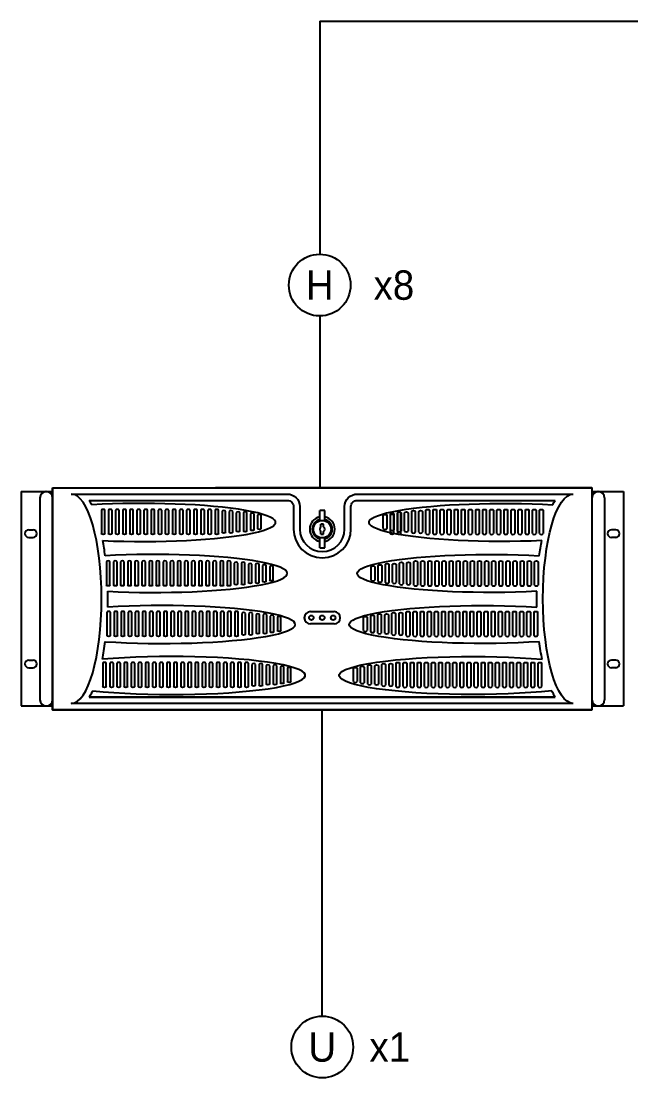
# Model space of a CAD drawing. Header units: millimetres. Extents: x 8133 to 62705, y 443 to 14530.
# Drawn here: x 52856 to 53634, y 4086 to 5435 of the extents above; entities that cross this region are included whole.
import ezdxf
from ezdxf.enums import TextEntityAlignment as Align

# ---------------------------------------------------------------- set-up
doc = ezdxf.new("R2010")
doc.units = ezdxf.units.MM
doc.header["$LTSCALE"] = 300
for name, color, linetype in [('-----20 General Symbol', 3, 'Continuous'), ('-----30 Text', 2, 'Continuous'), ('3', 3, 'Continuous'), ('6', 6, 'Continuous')]:
    doc.layers.add(name, color=color, linetype=linetype)
doc.styles.add('ELEC', font='')
doc.styles.get('ELEC').set_extended_font_data('Dotum')

# ---------------------------------------------------------------- blocks, each defined once
blk = doc.blocks.new('IP Wall')
at = {"color": 0}
for p, q in [((8658, 31664), (8658, 31493)), ((8658, 31664), (8683, 31664)), ((8683, 31667), (9113, 31667)), ((8683, 31667), (8683, 31490)), ((9113, 31667), (8813.03, 31667)), ((9113, 31667), (9113, 31490)), ((9113, 31664), (9138, 31664)), ((9138, 31664), (9138, 31493)), ((8673, 31659), (8673, 31498)), ((9123, 31659), (9123, 31498)), ((8896, 31641.76), (8896, 31648.88)), ((8900, 31641.76), (8900, 31648.88)), ((8897, 31635.75), (8897, 31637.89)), ((8899, 31635.75), (8899, 31637.89)), ((8664, 31633.5), (8667.57, 31633.5)), ((8664, 31627.5), (8667.57, 31627.5)), ((8897, 31630.14), (8897, 31632.28)), ((8899, 31630.14), (8899, 31632.28)), ((9132, 31633.5), (9128.43, 31633.5)), ((9132, 31627.5), (9128.43, 31627.5)), ((8896, 31619.15), (8896, 31626.27)), ((8900, 31619.15), (8900, 31626.27)), ((8664, 31529.5), (8667.57, 31529.5)), ((9132, 31529.5), (9128.43, 31529.5)), ((8664, 31523.5), (8667.57, 31523.5)), ((9132, 31523.5), (9128.43, 31523.5)), ((8658, 31493), (8683, 31493)), ((9113, 31493), (9138, 31493)), ((8683, 31490), (9113, 31490))]:
    blk.add_line(p, q, dxfattribs=at)
blk.add_lwpolyline([(8683, 31667), (9113, 31667), (9113, 31490), (8683, 31490)], close=True, dxfattribs=at)
for points in [[(8698, 31662), (8870.14, 31662, -0.414214), (8880.14, 31652), (8880.14, 31634.02)], [(8915.86, 31634.02), (8915.86, 31652, -0.414214), (8925.86, 31662), (9098, 31662)], [(8712.3, 31657), (8870.14, 31657, -0.414214), (8875.14, 31652), (8875.14, 31634.02)], [(8920.86, 31634.02), (8920.86, 31652, -0.414214), (8925.86, 31657), (9083.7, 31657)]]:
    blk.add_lwpolyline(points, format="xyb", dxfattribs=at)
for points in [[(8721.94, 31649.14), (8721.94, 31630.54)], [(8724.76, 31630.54), (8724.76, 31649.14)], [(8727.6, 31649.14), (8727.6, 31630.54)], [(8730.42, 31630.54), (8730.42, 31649.14)], [(8733.27, 31649.14), (8733.27, 31630.54)], [(8736.08, 31630.54), (8736.08, 31649.14)], [(8738.93, 31649.14), (8738.93, 31630.54)], [(8741.75, 31630.54), (8741.75, 31649.14)], [(8744.59, 31649.14), (8744.59, 31630.54)], [(8747.41, 31630.54), (8747.41, 31649.14)], [(8750.25, 31649.14), (8750.25, 31630.54)], [(8753.07, 31630.54), (8753.07, 31649.14)], [(8755.91, 31649.14), (8755.91, 31630.54)], [(8758.73, 31630.54), (8758.73, 31649.14)], [(8761.57, 31649.14), (8761.57, 31630.54)], [(8764.39, 31630.54), (8764.39, 31649.14)], [(8767.23, 31649.14), (8767.23, 31630.54)], [(8770.05, 31630.54), (8770.05, 31649.14)], [(8772.9, 31649.14), (8772.9, 31630.54)], [(8775.71, 31630.54), (8775.71, 31649.14)], [(8778.56, 31649.14), (8778.56, 31630.54)], [(8781.38, 31630.54), (8781.38, 31649.14)], [(8784.22, 31649.14), (8784.22, 31630.54)], [(8787.04, 31630.54), (8787.04, 31649.14)], [(8789.88, 31649.14), (8789.88, 31630.54)], [(8792.7, 31630.54), (8792.7, 31649.14)], [(8795.54, 31649.14), (8795.54, 31630.54)], [(8798.36, 31630.54), (8798.36, 31649.14)], [(8801.2, 31649.14), (8801.2, 31630.54)], [(8804.02, 31630.54), (8804.02, 31649.14)], [(8806.87, 31649.14), (8806.87, 31630.54)], [(8809.68, 31630.54), (8809.68, 31649.14)], [(8812.53, 31649.14), (8812.53, 31630.54)], [(8815.35, 31630.54), (8815.35, 31649.14)], [(8818.19, 31648.14), (8818.19, 31631.54)], [(8821.01, 31631.54), (8821.01, 31648.14)], [(8823.85, 31648.14), (8823.85, 31631.54)], [(8826.67, 31631.54), (8826.67, 31648.14)], [(8829.51, 31647.14), (8829.51, 31632.54)], [(8832.33, 31632.54), (8832.33, 31647.14)], [(8835.17, 31647.14), (8835.17, 31632.54)], [(8837.99, 31632.54), (8837.99, 31647.14)], [(8840.84, 31646.14), (8840.84, 31633.54)], [(8843.65, 31633.54), (8843.65, 31646.14)], [(8846.5, 31645.14), (8846.5, 31634.54)], [(8849.32, 31634.54), (8849.32, 31645.14)], [(8946.68, 31634.54), (8946.68, 31645.14)], [(8949.5, 31645.14), (8949.5, 31634.54)], [(8952.22, 31645.14), (8952.22, 31630.54)], [(8952.35, 31633.54), (8952.35, 31646.14)], [(8955.04, 31630.54), (8955.04, 31645.14)], [(8955.16, 31646.14), (8955.16, 31633.54)], [(8957.88, 31647.14), (8957.88, 31630.54)], [(8958.01, 31632.54), (8958.01, 31647.14)], [(8960.7, 31630.54), (8960.7, 31647.14)], [(8960.83, 31647.14), (8960.83, 31632.54)], [(8963.67, 31632.54), (8963.67, 31647.14)], [(8966.49, 31647.14), (8966.49, 31632.54)], [(8969.33, 31631.54), (8969.33, 31648.14)], [(8972.15, 31648.14), (8972.15, 31631.54)], [(8974.99, 31631.54), (8974.99, 31648.14)], [(8977.81, 31648.14), (8977.81, 31631.54)], [(8980.65, 31630.54), (8980.65, 31649.14)], [(8983.47, 31649.14), (8983.47, 31630.54)], [(8986.32, 31630.54), (8986.32, 31649.14)], [(8989.13, 31649.14), (8989.13, 31630.54)], [(8991.98, 31630.54), (8991.98, 31649.14)], [(8994.8, 31649.14), (8994.8, 31630.54)], [(8997.64, 31630.54), (8997.64, 31649.14)], [(9000.46, 31649.14), (9000.46, 31630.54)], [(9003.3, 31630.54), (9003.3, 31649.14)], [(9006.12, 31649.14), (9006.12, 31630.54)], [(9008.96, 31630.54), (9008.96, 31649.14)], [(9011.78, 31649.14), (9011.78, 31630.54)], [(9014.62, 31630.54), (9014.62, 31649.14)], [(9017.44, 31649.14), (9017.44, 31630.54)], [(9020.29, 31630.54), (9020.29, 31649.14)], [(9023.1, 31649.14), (9023.1, 31630.54)], [(9025.95, 31630.54), (9025.95, 31649.14)], [(9028.77, 31649.14), (9028.77, 31630.54)], [(9031.61, 31630.54), (9031.61, 31649.14)], [(9034.43, 31649.14), (9034.43, 31630.54)], [(9037.27, 31630.54), (9037.27, 31649.14)], [(9040.09, 31649.14), (9040.09, 31630.54)], [(9042.93, 31630.54), (9042.93, 31649.14)], [(9045.75, 31649.14), (9045.75, 31630.54)], [(9048.59, 31630.54), (9048.59, 31649.14)], [(9051.41, 31649.14), (9051.41, 31630.54)], [(9054.25, 31630.54), (9054.25, 31649.14)], [(9057.07, 31649.14), (9057.07, 31630.54)], [(9059.92, 31630.54), (9059.92, 31649.14)], [(9062.73, 31649.14), (9062.73, 31630.54)], [(9065.58, 31630.54), (9065.58, 31649.14)], [(9068.4, 31649.14), (9068.4, 31630.54)], [(9071.24, 31630.54), (9071.24, 31649.14)], [(9074.06, 31649.14), (9074.06, 31630.54)], [(8725.94, 31607.98), (8725.94, 31589.38)], [(8728.76, 31589.38), (8728.76, 31607.98)], [(8731.6, 31607.98), (8731.6, 31589.38)], [(8734.42, 31589.38), (8734.42, 31607.98)], [(8737.26, 31607.98), (8737.26, 31589.38)], [(8740.08, 31589.38), (8740.08, 31607.98)], [(8742.93, 31607.98), (8742.93, 31589.38)], [(8745.74, 31589.38), (8745.74, 31607.98)], [(8748.59, 31607.98), (8748.59, 31589.38)], [(8751.41, 31589.38), (8751.41, 31607.98)], [(8754.25, 31607.98), (8754.25, 31589.38)], [(8757.07, 31589.38), (8757.07, 31607.98)], [(8759.91, 31607.98), (8759.91, 31589.38)], [(8762.73, 31589.38), (8762.73, 31607.98)], [(8765.57, 31607.98), (8765.57, 31589.38)], [(8768.39, 31589.38), (8768.39, 31607.98)], [(8771.23, 31607.98), (8771.23, 31589.38)], [(8774.05, 31589.38), (8774.05, 31607.98)], [(8776.9, 31607.98), (8776.9, 31589.38)], [(8779.71, 31589.38), (8779.71, 31607.98)], [(8782.56, 31607.98), (8782.56, 31589.38)], [(8785.38, 31589.38), (8785.38, 31607.98)], [(8788.22, 31607.98), (8788.22, 31589.38)], [(8791.04, 31589.38), (8791.04, 31607.98)], [(8793.88, 31607.98), (8793.88, 31589.38)], [(8796.7, 31589.38), (8796.7, 31607.98)], [(8799.54, 31607.98), (8799.54, 31589.38)], [(8802.36, 31589.38), (8802.36, 31607.98)], [(8805.2, 31607.98), (8805.2, 31589.38)], [(8808.02, 31589.38), (8808.02, 31607.98)], [(8810.86, 31607.98), (8810.86, 31589.38)], [(8813.68, 31589.38), (8813.68, 31607.98)], [(8816.53, 31607.98), (8816.53, 31589.38)], [(8819.34, 31589.38), (8819.34, 31607.98)], [(8822.19, 31607.98), (8822.19, 31589.38)], [(8825.01, 31589.38), (8825.01, 31607.98)], [(8827.85, 31606.98), (8827.85, 31590.38)], [(8830.67, 31590.38), (8830.67, 31606.98)], [(8833.51, 31606.98), (8833.51, 31590.38)], [(8836.33, 31590.38), (8836.33, 31606.98)], [(8839.17, 31605.98), (8839.17, 31591.38)], [(8841.99, 31591.38), (8841.99, 31605.98)], [(8844.83, 31605.98), (8844.83, 31591.38)], [(8847.65, 31591.38), (8847.65, 31605.98)], [(8850.5, 31604.98), (8850.5, 31592.38)], [(8853.31, 31592.38), (8853.31, 31604.98)], [(8856.16, 31603.98), (8856.16, 31593.38)], [(8858.98, 31593.38), (8858.98, 31603.98)], [(8937.02, 31593.38), (8937.02, 31603.98)], [(8939.84, 31603.98), (8939.84, 31593.38)], [(8942.69, 31592.38), (8942.69, 31604.98)], [(8945.5, 31604.98), (8945.5, 31592.38)], [(8948.35, 31591.38), (8948.35, 31605.98)], [(8951.17, 31605.98), (8951.17, 31591.38)], [(8954.01, 31591.38), (8954.01, 31605.98)], [(8956.83, 31605.98), (8956.83, 31591.38)], [(8959.67, 31590.38), (8959.67, 31606.98)], [(8962.49, 31606.98), (8962.49, 31590.38)], [(8965.33, 31590.38), (8965.33, 31606.98)], [(8968.15, 31606.98), (8968.15, 31590.38)], [(8970.99, 31589.38), (8970.99, 31607.98)], [(8973.81, 31607.98), (8973.81, 31589.38)], [(8976.66, 31589.38), (8976.66, 31607.98)], [(8979.47, 31607.98), (8979.47, 31589.38)], [(8982.32, 31589.38), (8982.32, 31607.98)], [(8985.14, 31607.98), (8985.14, 31589.38)], [(8987.98, 31589.38), (8987.98, 31607.98)], [(8990.8, 31607.98), (8990.8, 31589.38)], [(8993.64, 31589.38), (8993.64, 31607.98)], [(8996.46, 31607.98), (8996.46, 31589.38)], [(8999.3, 31589.38), (8999.3, 31607.98)], [(9002.12, 31607.98), (9002.12, 31589.38)], [(9004.96, 31589.38), (9004.96, 31607.98)], [(9007.78, 31607.98), (9007.78, 31589.38)], [(9010.62, 31589.38), (9010.62, 31607.98)], [(9013.44, 31607.98), (9013.44, 31589.38)], [(9016.29, 31589.38), (9016.29, 31607.98)], [(9019.1, 31607.98), (9019.1, 31589.38)], [(9021.95, 31589.38), (9021.95, 31607.98)], [(9024.77, 31607.98), (9024.77, 31589.38)], [(9027.61, 31589.38), (9027.61, 31607.98)], [(9030.43, 31607.98), (9030.43, 31589.38)], [(9033.27, 31589.38), (9033.27, 31607.98)], [(9036.09, 31607.98), (9036.09, 31589.38)], [(9038.93, 31589.38), (9038.93, 31607.98)], [(9041.75, 31607.98), (9041.75, 31589.38)], [(9044.59, 31589.38), (9044.59, 31607.98)], [(9047.41, 31607.98), (9047.41, 31589.38)], [(9050.26, 31589.38), (9050.26, 31607.98)], [(9053.07, 31607.98), (9053.07, 31589.38)], [(9055.92, 31589.38), (9055.92, 31607.98)], [(9058.74, 31607.98), (9058.74, 31589.38)], [(9061.58, 31589.38), (9061.58, 31607.98)], [(9064.4, 31607.98), (9064.4, 31589.38)], [(9067.24, 31589.38), (9067.24, 31607.98)], [(9070.06, 31607.98), (9070.06, 31589.38)], [(8726.36, 31567.75), (8726.36, 31549.15)], [(8729.18, 31549.15), (8729.18, 31567.75)], [(8732.03, 31567.75), (8732.03, 31549.15)], [(8734.84, 31549.15), (8734.84, 31567.75)], [(8737.69, 31567.75), (8737.69, 31549.15)], [(8740.51, 31549.15), (8740.51, 31567.75)], [(8743.35, 31567.75), (8743.35, 31549.15)], [(8746.17, 31549.15), (8746.17, 31567.75)], [(8749.01, 31567.75), (8749.01, 31549.15)], [(8751.83, 31549.15), (8751.83, 31567.75)], [(8754.67, 31567.75), (8754.67, 31549.15)], [(8757.49, 31549.15), (8757.49, 31567.75)], [(8760.33, 31567.75), (8760.33, 31549.15)], [(8763.15, 31549.15), (8763.15, 31567.75)], [(8766, 31567.75), (8766, 31549.15)], [(8768.81, 31549.15), (8768.81, 31567.75)], [(8771.66, 31567.75), (8771.66, 31549.15)], [(8774.48, 31549.15), (8774.48, 31567.75)], [(8777.32, 31567.75), (8777.32, 31549.15)], [(8780.14, 31549.15), (8780.14, 31567.75)], [(8782.98, 31567.75), (8782.98, 31549.15)], [(8785.8, 31549.15), (8785.8, 31567.75)], [(8788.64, 31567.75), (8788.64, 31549.15)], [(8791.46, 31549.15), (8791.46, 31567.75)], [(8794.3, 31567.75), (8794.3, 31549.15)], [(8797.12, 31549.15), (8797.12, 31567.75)], [(8799.96, 31567.75), (8799.96, 31549.15)], [(8802.78, 31549.15), (8802.78, 31567.75)], [(8805.63, 31567.75), (8805.63, 31549.15)], [(8808.45, 31549.15), (8808.45, 31567.75)], [(8811.29, 31567.75), (8811.29, 31549.15)], [(8814.11, 31549.15), (8814.11, 31567.75)], [(8816.95, 31567.75), (8816.95, 31549.15)], [(8819.77, 31549.15), (8819.77, 31567.75)], [(8822.61, 31567.75), (8822.61, 31549.15)], [(8825.43, 31549.15), (8825.43, 31567.75)], [(8828.27, 31567.75), (8828.27, 31549.15)], [(8831.09, 31549.15), (8831.09, 31567.75)], [(8888.61, 31568.21), (8907.39, 31568.21)], [(8964.91, 31549.15), (8964.91, 31567.75)], [(8967.73, 31567.75), (8967.73, 31549.15)], [(8970.57, 31549.15), (8970.57, 31567.75)], [(8973.39, 31567.75), (8973.39, 31549.15)], [(8976.23, 31549.15), (8976.23, 31567.75)], [(8979.05, 31567.75), (8979.05, 31549.15)], [(8981.89, 31549.15), (8981.89, 31567.75)], [(8984.71, 31567.75), (8984.71, 31549.15)], [(8987.55, 31549.15), (8987.55, 31567.75)], [(8990.37, 31567.75), (8990.37, 31549.15)], [(8993.22, 31549.15), (8993.22, 31567.75)], [(8996.04, 31567.75), (8996.04, 31549.15)], [(8998.88, 31549.15), (8998.88, 31567.75)], [(9001.7, 31567.75), (9001.7, 31549.15)], [(9004.54, 31549.15), (9004.54, 31567.75)], [(9007.36, 31567.75), (9007.36, 31549.15)], [(9010.2, 31549.15), (9010.2, 31567.75)], [(9013.02, 31567.75), (9013.02, 31549.15)], [(9015.86, 31549.15), (9015.86, 31567.75)], [(9018.68, 31567.75), (9018.68, 31549.15)], [(9021.52, 31549.15), (9021.52, 31567.75)], [(9024.34, 31567.75), (9024.34, 31549.15)], [(9027.19, 31549.15), (9027.19, 31567.75)], [(9030, 31567.75), (9030, 31549.15)], [(9032.85, 31549.15), (9032.85, 31567.75)], [(9035.67, 31567.75), (9035.67, 31549.15)], [(9038.51, 31549.15), (9038.51, 31567.75)], [(9041.33, 31567.75), (9041.33, 31549.15)], [(9044.17, 31549.15), (9044.17, 31567.75)], [(9046.99, 31567.75), (9046.99, 31549.15)], [(9049.83, 31549.15), (9049.83, 31567.75)], [(9052.65, 31567.75), (9052.65, 31549.15)], [(9055.49, 31549.15), (9055.49, 31567.75)], [(9058.31, 31567.75), (9058.31, 31549.15)], [(9061.16, 31549.15), (9061.16, 31567.75)], [(9063.97, 31567.75), (9063.97, 31549.15)], [(9066.82, 31549.15), (9066.82, 31567.75)], [(9069.64, 31567.75), (9069.64, 31549.15)], [(8833.93, 31566.75), (8833.93, 31550.15)], [(8836.75, 31550.15), (8836.75, 31566.75)], [(8839.6, 31566.75), (8839.6, 31550.15)], [(8842.41, 31550.15), (8842.41, 31566.75)], [(8845.26, 31565.75), (8845.26, 31551.15)], [(8848.08, 31551.15), (8848.08, 31565.75)], [(8850.92, 31565.75), (8850.92, 31551.15)], [(8853.74, 31551.15), (8853.74, 31565.75)], [(8856.58, 31564.75), (8856.58, 31552.15)], [(8859.4, 31552.15), (8859.4, 31564.75)], [(8862.24, 31563.75), (8862.24, 31553.15)], [(8865.06, 31553.15), (8865.06, 31563.75)], [(8930.94, 31553.15), (8930.94, 31563.75)], [(8933.76, 31563.75), (8933.76, 31553.15)], [(8936.6, 31552.15), (8936.6, 31564.75)], [(8939.42, 31564.75), (8939.42, 31552.15)], [(8942.26, 31551.15), (8942.26, 31565.75)], [(8945.08, 31565.75), (8945.08, 31551.15)], [(8947.92, 31551.15), (8947.92, 31565.75)], [(8950.74, 31565.75), (8950.74, 31551.15)], [(8953.59, 31550.15), (8953.59, 31566.75)], [(8956.4, 31566.75), (8956.4, 31550.15)], [(8959.25, 31550.15), (8959.25, 31566.75)], [(8962.07, 31566.75), (8962.07, 31550.15)], [(8907.39, 31558.42), (8888.61, 31558.42)], [(8723.06, 31527.06), (8723.06, 31508.46)], [(8725.87, 31508.46), (8725.87, 31527.06)], [(8728.72, 31527.06), (8728.72, 31508.46)], [(8731.54, 31508.46), (8731.54, 31527.06)], [(8734.38, 31527.06), (8734.38, 31508.46)], [(8737.2, 31508.46), (8737.2, 31527.06)], [(8740.04, 31527.06), (8740.04, 31508.46)], [(8742.86, 31508.46), (8742.86, 31527.06)], [(8745.7, 31527.06), (8745.7, 31508.46)], [(8748.52, 31508.46), (8748.52, 31527.06)], [(8751.36, 31527.06), (8751.36, 31508.46)], [(8754.18, 31508.46), (8754.18, 31527.06)], [(8757.03, 31527.06), (8757.03, 31508.46)], [(8759.84, 31508.46), (8759.84, 31527.06)], [(8762.69, 31527.06), (8762.69, 31508.46)], [(8765.51, 31508.46), (8765.51, 31527.06)], [(8768.35, 31527.06), (8768.35, 31508.46)], [(8771.17, 31508.46), (8771.17, 31527.06)], [(8774.01, 31527.06), (8774.01, 31508.46)], [(8776.83, 31508.46), (8776.83, 31527.06)], [(8779.67, 31527.06), (8779.67, 31508.46)], [(8782.49, 31508.46), (8782.49, 31527.06)], [(8785.33, 31527.06), (8785.33, 31508.46)], [(8788.15, 31508.46), (8788.15, 31527.06)], [(8790.99, 31527.06), (8790.99, 31508.46)], [(8793.81, 31508.46), (8793.81, 31527.06)], [(8796.66, 31527.06), (8796.66, 31508.46)], [(8799.47, 31508.46), (8799.47, 31527.06)], [(8802.32, 31527.06), (8802.32, 31508.46)], [(8805.14, 31508.46), (8805.14, 31527.06)], [(8807.98, 31527.06), (8807.98, 31508.46)], [(8810.8, 31508.46), (8810.8, 31527.06)], [(8813.64, 31527.06), (8813.64, 31508.46)], [(8816.46, 31508.46), (8816.46, 31527.06)], [(8819.3, 31527.06), (8819.3, 31508.46)], [(8822.12, 31508.46), (8822.12, 31527.06)], [(8824.96, 31527.06), (8824.96, 31508.46)], [(8827.78, 31508.46), (8827.78, 31527.06)], [(8830.63, 31527.06), (8830.63, 31508.46)], [(8833.44, 31508.46), (8833.44, 31527.06)], [(8836.29, 31527.06), (8836.29, 31508.46)], [(8839.11, 31508.46), (8839.11, 31527.06)], [(8841.95, 31526.06), (8841.95, 31509.46)], [(8844.77, 31509.46), (8844.77, 31526.06)], [(8847.61, 31526.06), (8847.61, 31509.46)], [(8850.43, 31509.46), (8850.43, 31526.06)], [(8945.57, 31509.46), (8945.57, 31526.06)], [(8948.39, 31526.06), (8948.39, 31509.46)], [(8951.23, 31509.46), (8951.23, 31526.06)], [(8954.05, 31526.06), (8954.05, 31509.46)], [(8956.89, 31508.46), (8956.89, 31527.06)], [(8959.71, 31527.06), (8959.71, 31508.46)], [(8962.56, 31508.46), (8962.56, 31527.06)], [(8965.37, 31527.06), (8965.37, 31508.46)], [(8968.22, 31508.46), (8968.22, 31527.06)], [(8971.04, 31527.06), (8971.04, 31508.46)], [(8973.88, 31508.46), (8973.88, 31527.06)], [(8976.7, 31527.06), (8976.7, 31508.46)], [(8979.54, 31508.46), (8979.54, 31527.06)], [(8982.36, 31527.06), (8982.36, 31508.46)], [(8985.2, 31508.46), (8985.2, 31527.06)], [(8988.02, 31527.06), (8988.02, 31508.46)], [(8990.86, 31508.46), (8990.86, 31527.06)], [(8993.68, 31527.06), (8993.68, 31508.46)], [(8996.53, 31508.46), (8996.53, 31527.06)], [(8999.34, 31527.06), (8999.34, 31508.46)], [(9002.19, 31508.46), (9002.19, 31527.06)], [(9005.01, 31527.06), (9005.01, 31508.46)], [(9007.85, 31508.46), (9007.85, 31527.06)], [(9010.67, 31527.06), (9010.67, 31508.46)], [(9013.51, 31508.46), (9013.51, 31527.06)], [(9016.33, 31527.06), (9016.33, 31508.46)], [(9019.17, 31508.46), (9019.17, 31527.06)], [(9021.99, 31527.06), (9021.99, 31508.46)], [(9024.83, 31508.46), (9024.83, 31527.06)], [(9027.65, 31527.06), (9027.65, 31508.46)], [(9030.49, 31508.46), (9030.49, 31527.06)], [(9033.31, 31527.06), (9033.31, 31508.46)], [(9036.16, 31508.46), (9036.16, 31527.06)], [(9038.97, 31527.06), (9038.97, 31508.46)], [(9041.82, 31508.46), (9041.82, 31527.06)], [(9044.64, 31527.06), (9044.64, 31508.46)], [(9047.48, 31508.46), (9047.48, 31527.06)], [(9050.3, 31527.06), (9050.3, 31508.46)], [(9053.14, 31508.46), (9053.14, 31527.06)], [(9055.96, 31527.06), (9055.96, 31508.46)], [(9058.8, 31508.46), (9058.8, 31527.06)], [(9061.62, 31527.06), (9061.62, 31508.46)], [(9064.46, 31508.46), (9064.46, 31527.06)], [(9067.28, 31527.06), (9067.28, 31508.46)], [(9070.13, 31508.46), (9070.13, 31527.06)], [(9072.94, 31508.46), (9072.94, 31527.06)], [(8853.27, 31525.06), (8853.27, 31510.46)], [(8856.09, 31510.46), (8856.09, 31525.06)], [(8858.93, 31525.06), (8858.93, 31510.46)], [(8861.75, 31510.46), (8861.75, 31525.06)], [(8864.6, 31524.06), (8864.6, 31511.46)], [(8867.41, 31511.46), (8867.41, 31524.06)], [(8870.26, 31523.06), (8870.26, 31512.46)], [(8873.08, 31512.46), (8873.08, 31523.06)], [(8922.92, 31512.46), (8922.92, 31523.06)], [(8925.74, 31523.06), (8925.74, 31512.46)], [(8928.59, 31511.46), (8928.59, 31524.06)], [(8931.4, 31524.06), (8931.4, 31511.46)], [(8934.25, 31510.46), (8934.25, 31525.06)], [(8937.07, 31525.06), (8937.07, 31510.46)], [(8939.91, 31510.46), (8939.91, 31525.06)], [(8942.73, 31525.06), (8942.73, 31510.46)], [(9098, 31495), (8698, 31495)], [(9083.7, 31500), (8712.3, 31500)], [(8712.3, 31500), (9083.7, 31500)]]:
    blk.add_lwpolyline(points, dxfattribs=at)
for centre, radius in [((8898, 31634.02), 7), ((8889.32, 31563.37), 1.84), ((8898, 31563.37), 1.84), ((8906.69, 31563.37), 1.84)]:
    blk.add_circle(centre, radius, dxfattribs=at)
for centre, radius, start, end in [((8678, 31659), 5, 0, 180), ((9118, 31659), 5, 0, 180), ((8898, 31634.02), 10, 101.53696, 258.46304), ((8898, 31634.02), 15, 82.33774, 97.66226), ((8898, 31634.02), 10, 281.53696, 78.46304), ((8898, 31634.02), 8, 104.47751, 255.52249), ((8898, 31634.02), 2.01, 119.90614, 240.09386), ((8898, 31634.02), 4, 75.52249, 104.47751), ((8898, 31634.02), 2.01, 299.90614, 60.09386), ((8898, 31634.02), 8, 284.47751, 75.52249), ((8664, 31630.5), 3, 90, 270), ((8667.57, 31630.5), 3, 270, 90), ((8898, 31634.02), 22.86, 180, 0), ((8898, 31634.02), 17.86, 180, 0), ((8898, 31634.02), 4, 255.52249, 284.47751), ((9128.43, 31630.5), 3, 90, 270), ((9132, 31630.5), 3, 270, 90), ((8898, 31634.02), 15, 262.33774, 277.66226), ((8888.61, 31563.32), 4.89, 90, 270), ((8907.39, 31563.32), 4.89, 270, 90), ((8664, 31526.5), 3, 90, 270), ((8667.57, 31526.5), 3, 270, 90), ((9128.43, 31526.5), 3, 90, 270), ((9132, 31526.5), 3, 270, 90), ((8678, 31498), 5, 180, 0), ((9118, 31498), 5, 180, 0)]:
    blk.add_arc(centre, radius, start, end, dxfattribs=at)
for centre, major_axis, ratio, start_param, end_param in [((8698, 31578.5), (0, 83.5), 0.288182, 3.141593, 6.283185), ((8754.67, 31639.38), (106.07, 0), 0.143065, 4.410165, 8.244189), ((8723.35, 31649.14), (-1.41, 0), 0.480608, 3.141593, 6.283185), ((8729.01, 31649.14), (-1.41, 0), 0.480608, 3.141593, 6.283185), ((8734.67, 31649.14), (-1.41, 0), 0.480608, 3.141593, 6.283185), ((8740.34, 31649.14), (-1.41, 0), 0.480608, 3.141593, 6.283185), ((8746, 31649.14), (-1.41, 0), 0.480608, 3.141593, 6.283185), ((8751.66, 31649.14), (-1.41, 0), 0.480608, 3.141593, 6.283185), ((8757.32, 31649.14), (-1.41, 0), 0.480608, 3.141593, 6.283185), ((8762.98, 31649.14), (-1.41, 0), 0.480608, 3.141593, 6.283185), ((8768.64, 31649.14), (-1.41, 0), 0.480608, 3.141593, 6.283185), ((8774.31, 31649.14), (-1.41, 0), 0.480608, 3.141593, 6.283185), ((8779.97, 31649.14), (-1.41, 0), 0.480608, 3.141593, 6.283185), ((8785.63, 31649.14), (-1.41, 0), 0.480608, 3.141593, 6.283185), ((8791.29, 31649.14), (-1.41, 0), 0.480608, 3.141593, 6.283185), ((8796.95, 31649.14), (-1.41, 0), 0.480608, 3.141593, 6.283185), ((8802.61, 31649.14), (-1.41, 0), 0.480608, 3.141593, 6.283185), ((8808.28, 31649.14), (-1.41, 0), 0.480608, 3.141593, 6.283185), ((8813.94, 31649.14), (-1.41, 0), 0.480608, 3.141593, 6.283185), ((8819.6, 31648.14), (-1.41, 0), 0.480608, 3.141593, 6.283185), ((8825.26, 31648.14), (-1.41, 0), 0.480608, 3.141593, 6.283185), ((8830.92, 31647.14), (-1.41, 0), 0.480608, 3.141593, 6.283185), ((8836.58, 31647.14), (-1.41, 0), 0.480608, 3.141593, 6.283185), ((8842.24, 31646.14), (-1.41, 0), 0.480608, 3.141593, 6.283185), ((8847.91, 31645.14), (-1.41, 0), 0.480608, 3.141593, 6.283185), ((8953.63, 31645.14), (-1.41, 0), 0.480608, 3.141593, 6.283185), ((8959.29, 31647.14), (-1.41, 0), 0.480608, 3.141593, 6.283185), ((8948.09, 31634.54), (1.41, 0), 0.480608, 3.141593, 6.283185), ((8953.76, 31633.54), (1.41, 0), 0.480608, 3.141593, 6.283185), ((8959.42, 31632.54), (1.41, 0), 0.480608, 3.141593, 6.283185), ((8965.08, 31632.54), (1.41, 0), 0.480608, 3.141593, 6.283185), ((8970.74, 31631.54), (1.41, 0), 0.480608, 3.141593, 6.283185), ((8976.4, 31631.54), (1.41, 0), 0.480608, 3.141593, 6.283185), ((8982.06, 31630.54), (1.41, 0), 0.480608, 3.141593, 6.283185), ((8987.72, 31630.54), (1.41, 0), 0.480608, 3.141593, 6.283185), ((8993.39, 31630.54), (1.41, 0), 0.480608, 3.141593, 6.283185), ((8999.05, 31630.54), (1.41, 0), 0.480608, 3.141593, 6.283185), ((9004.71, 31630.54), (1.41, 0), 0.480608, 3.141593, 6.283185), ((9010.37, 31630.54), (1.41, 0), 0.480608, 3.141593, 6.283185), ((9016.03, 31630.54), (1.41, 0), 0.480608, 3.141593, 6.283185), ((9021.69, 31630.54), (1.41, 0), 0.480608, 3.141593, 6.283185), ((9027.36, 31630.54), (1.41, 0), 0.480608, 3.141593, 6.283185), ((9033.02, 31630.54), (1.41, 0), 0.480608, 3.141593, 6.283185), ((9038.68, 31630.54), (1.41, 0), 0.480608, 3.141593, 6.283185), ((9044.34, 31630.54), (1.41, 0), 0.480608, 3.141593, 6.283185), ((9050, 31630.54), (1.41, 0), 0.480608, 3.141593, 6.283185), ((9055.66, 31630.54), (1.41, 0), 0.480608, 3.141593, 6.283185), ((9061.33, 31630.54), (1.41, 0), 0.480608, 3.141593, 6.283185), ((9066.99, 31630.54), (1.41, 0), 0.480608, 3.141593, 6.283185), ((9072.65, 31630.54), (1.41, 0), 0.480608, 3.141593, 6.283185), ((8764.07, 31598.68), (106.07, 0), 0.143065, 4.355407, 8.231382), ((8727.35, 31607.98), (-1.41, 0), 0.480608, 3.141593, 6.283185), ((8733.01, 31607.98), (-1.41, 0), 0.480608, 3.141593, 6.283185), ((8738.67, 31607.98), (-1.41, 0), 0.480608, 3.141593, 6.283185), ((8744.33, 31607.98), (-1.41, 0), 0.480608, 3.141593, 6.283185), ((8750, 31607.98), (-1.41, 0), 0.480608, 3.141593, 6.283185), ((8755.66, 31607.98), (-1.41, 0), 0.480608, 3.141593, 6.283185), ((8761.32, 31607.98), (-1.41, 0), 0.480608, 3.141593, 6.283185), ((8766.98, 31607.98), (-1.41, 0), 0.480608, 3.141593, 6.283185), ((8772.64, 31607.98), (-1.41, 0), 0.480608, 3.141593, 6.283185), ((8778.3, 31607.98), (-1.41, 0), 0.480608, 3.141593, 6.283185), ((8783.97, 31607.98), (-1.41, 0), 0.480608, 3.141593, 6.283185), ((8789.63, 31607.98), (-1.41, 0), 0.480608, 3.141593, 6.283185), ((8795.29, 31607.98), (-1.41, 0), 0.480608, 3.141593, 6.283185), ((8800.95, 31607.98), (-1.41, 0), 0.480608, 3.141593, 6.283185), ((8806.61, 31607.98), (-1.41, 0), 0.480608, 3.141593, 6.283185), ((8812.27, 31607.98), (-1.41, 0), 0.480608, 3.141593, 6.283185), ((8817.94, 31607.98), (-1.41, 0), 0.480608, 3.141593, 6.283185), ((8823.6, 31607.98), (-1.41, 0), 0.480608, 3.141593, 6.283185), ((8829.26, 31606.98), (-1.41, 0), 0.480608, 3.141593, 6.283185), ((8834.92, 31606.98), (-1.41, 0), 0.480608, 3.141593, 6.283185), ((8840.58, 31605.98), (-1.41, 0), 0.480608, 3.141593, 6.283185), ((8846.24, 31605.98), (-1.41, 0), 0.480608, 3.141593, 6.283185), ((8851.91, 31604.98), (-1.41, 0), 0.480608, 3.141593, 6.283185), ((8857.57, 31603.98), (-1.41, 0), 0.480608, 3.141593, 6.283185), ((8938.43, 31593.38), (1.41, 0), 0.480608, 3.141593, 6.283185), ((8944.09, 31592.38), (1.41, 0), 0.480608, 3.141593, 6.283185), ((8949.76, 31591.38), (1.41, 0), 0.480608, 3.141593, 6.283185), ((8955.42, 31591.38), (1.41, 0), 0.480608, 3.141593, 6.283185), ((8961.08, 31590.38), (1.41, 0), 0.480608, 3.141593, 6.283185), ((8966.74, 31590.38), (1.41, 0), 0.480608, 3.141593, 6.283185), ((8972.4, 31589.38), (1.41, 0), 0.480608, 3.141593, 6.283185), ((8978.06, 31589.38), (1.41, 0), 0.480608, 3.141593, 6.283185), ((8983.73, 31589.38), (1.41, 0), 0.480608, 3.141593, 6.283185), ((8989.39, 31589.38), (1.41, 0), 0.480608, 3.141593, 6.283185), ((8995.05, 31589.38), (1.41, 0), 0.480608, 3.141593, 6.283185), ((9000.71, 31589.38), (1.41, 0), 0.480608, 3.141593, 6.283185), ((9006.37, 31589.38), (1.41, 0), 0.480608, 3.141593, 6.283185), ((9012.03, 31589.38), (1.41, 0), 0.480608, 3.141593, 6.283185), ((9017.7, 31589.38), (1.41, 0), 0.480608, 3.141593, 6.283185), ((9023.36, 31589.38), (1.41, 0), 0.480608, 3.141593, 6.283185), ((9029.02, 31589.38), (1.41, 0), 0.480608, 3.141593, 6.283185), ((9034.68, 31589.38), (1.41, 0), 0.480608, 3.141593, 6.283185), ((9040.34, 31589.38), (1.41, 0), 0.480608, 3.141593, 6.283185), ((9046, 31589.38), (1.41, 0), 0.480608, 3.141593, 6.283185), ((9051.67, 31589.38), (1.41, 0), 0.480608, 3.141593, 6.283185), ((9057.33, 31589.38), (1.41, 0), 0.480608, 3.141593, 6.283185), ((9062.99, 31589.38), (1.41, 0), 0.480608, 3.141593, 6.283185), ((9068.65, 31589.38), (1.41, 0), 0.480608, 3.141593, 6.283185), ((8770.41, 31557.99), (106.07, 0), 0.143065, 4.269843, 8.275788), ((8727.77, 31567.75), (-1.41, 0), 0.480608, 3.141593, 6.283185), ((8733.44, 31567.75), (-1.41, 0), 0.480608, 3.141593, 6.283185), ((8739.1, 31567.75), (-1.41, 0), 0.480608, 3.141593, 6.283185), ((8744.76, 31567.75), (-1.41, 0), 0.480608, 3.141593, 6.283185), ((8750.42, 31567.75), (-1.41, 0), 0.480608, 3.141593, 6.283185), ((8756.08, 31567.75), (-1.41, 0), 0.480608, 3.141593, 6.283185), ((8761.74, 31567.75), (-1.41, 0), 0.480608, 3.141593, 6.283185), ((8767.4, 31567.75), (-1.41, 0), 0.480608, 3.141593, 6.283185), ((8773.07, 31567.75), (-1.41, 0), 0.480608, 3.141593, 6.283185), ((8778.73, 31567.75), (-1.41, 0), 0.480608, 3.141593, 6.283185), ((8784.39, 31567.75), (-1.41, 0), 0.480608, 3.141593, 6.283185), ((8790.05, 31567.75), (-1.41, 0), 0.480608, 3.141593, 6.283185), ((8795.71, 31567.75), (-1.41, 0), 0.480608, 3.141593, 6.283185), ((8801.37, 31567.75), (-1.41, 0), 0.480608, 3.141593, 6.283185), ((8807.04, 31567.75), (-1.41, 0), 0.480608, 3.141593, 6.283185), ((8812.7, 31567.75), (-1.41, 0), 0.480608, 3.141593, 6.283185), ((8818.36, 31567.75), (-1.41, 0), 0.480608, 3.141593, 6.283185), ((8824.02, 31567.75), (-1.41, 0), 0.480608, 3.141593, 6.283185), ((8829.68, 31567.75), (-1.41, 0), 0.480608, 3.141593, 6.283185), ((8835.34, 31566.75), (-1.41, 0), 0.480608, 3.141593, 6.283185), ((8841.01, 31566.75), (-1.41, 0), 0.480608, 3.141593, 6.283185), ((8846.67, 31565.75), (-1.41, 0), 0.480608, 3.141593, 6.283185), ((8852.33, 31565.75), (-1.41, 0), 0.480608, 3.141593, 6.283185), ((8857.99, 31564.75), (-1.41, 0), 0.480608, 3.141593, 6.283185), ((8863.65, 31563.75), (-1.41, 0), 0.480608, 3.141593, 6.283185), ((8932.35, 31553.15), (1.41, 0), 0.480608, 3.141593, 6.283185), ((8938.01, 31552.15), (1.41, 0), 0.480608, 3.141593, 6.283185), ((8943.67, 31551.15), (1.41, 0), 0.480608, 3.141593, 6.283185), ((8949.33, 31551.15), (1.41, 0), 0.480608, 3.141593, 6.283185), ((8954.99, 31550.15), (1.41, 0), 0.480608, 3.141593, 6.283185), ((8960.66, 31550.15), (1.41, 0), 0.480608, 3.141593, 6.283185), ((8966.32, 31549.15), (1.41, 0), 0.480608, 3.141593, 6.283185), ((8971.98, 31549.15), (1.41, 0), 0.480608, 3.141593, 6.283185), ((8977.64, 31549.15), (1.41, 0), 0.480608, 3.141593, 6.283185), ((8983.3, 31549.15), (1.41, 0), 0.480608, 3.141593, 6.283185), ((8988.96, 31549.15), (1.41, 0), 0.480608, 3.141593, 6.283185), ((8994.63, 31549.15), (1.41, 0), 0.480608, 3.141593, 6.283185), ((9000.29, 31549.15), (1.41, 0), 0.480608, 3.141593, 6.283185), ((9005.95, 31549.15), (1.41, 0), 0.480608, 3.141593, 6.283185), ((9011.61, 31549.15), (1.41, 0), 0.480608, 3.141593, 6.283185), ((9017.27, 31549.15), (1.41, 0), 0.480608, 3.141593, 6.283185), ((9022.93, 31549.15), (1.41, 0), 0.480608, 3.141593, 6.283185), ((9028.6, 31549.15), (1.41, 0), 0.480608, 3.141593, 6.283185), ((9034.26, 31549.15), (1.41, 0), 0.480608, 3.141593, 6.283185), ((9039.92, 31549.15), (1.41, 0), 0.480608, 3.141593, 6.283185), ((9045.58, 31549.15), (1.41, 0), 0.480608, 3.141593, 6.283185), ((9051.24, 31549.15), (1.41, 0), 0.480608, 3.141593, 6.283185), ((9056.9, 31549.15), (1.41, 0), 0.480608, 3.141593, 6.283185), ((9062.56, 31549.15), (1.41, 0), 0.480608, 3.141593, 6.283185), ((9068.23, 31549.15), (1.41, 0), 0.480608, 3.141593, 6.283185), ((8778.43, 31517.3), (106.07, 0), 0.143065, 4.07227, 8.406813), ((8724.46, 31527.06), (-1.41, 0), 0.480608, 3.141593, 6.283185), ((8730.13, 31527.06), (-1.41, 0), 0.480608, 3.141593, 6.283185), ((8735.79, 31527.06), (-1.41, 0), 0.480608, 3.141593, 6.283185), ((8741.45, 31527.06), (-1.41, 0), 0.480608, 3.141593, 6.283185), ((8747.11, 31527.06), (-1.41, 0), 0.480608, 3.141593, 6.283185), ((8752.77, 31527.06), (-1.41, 0), 0.480608, 3.141593, 6.283185), ((8758.43, 31527.06), (-1.41, 0), 0.480608, 3.141593, 6.283185), ((8764.1, 31527.06), (-1.41, 0), 0.480608, 3.141593, 6.283185), ((8769.76, 31527.06), (-1.41, 0), 0.480608, 3.141593, 6.283185), ((8775.42, 31527.06), (-1.41, 0), 0.480608, 3.141593, 6.283185), ((8781.08, 31527.06), (-1.41, 0), 0.480608, 3.141593, 6.283185), ((8786.74, 31527.06), (-1.41, 0), 0.480608, 3.141593, 6.283185), ((8792.4, 31527.06), (-1.41, 0), 0.480608, 3.141593, 6.283185), ((8798.07, 31527.06), (-1.41, 0), 0.480608, 3.141593, 6.283185), ((8803.73, 31527.06), (-1.41, 0), 0.480608, 3.141593, 6.283185), ((8809.39, 31527.06), (-1.41, 0), 0.480608, 3.141593, 6.283185), ((8815.05, 31527.06), (-1.41, 0), 0.480608, 3.141593, 6.283185), ((8820.71, 31527.06), (-1.41, 0), 0.480608, 3.141593, 6.283185), ((8826.37, 31527.06), (-1.41, 0), 0.480608, 3.141593, 6.283185), ((8832.04, 31527.06), (-1.41, 0), 0.480608, 3.141593, 6.283185), ((8837.7, 31527.06), (-1.41, 0), 0.480608, 3.141593, 6.283185), ((8843.36, 31526.06), (-1.41, 0), 0.480608, 3.141593, 6.283185), ((8849.02, 31526.06), (-1.41, 0), 0.480608, 3.141593, 6.283185), ((8854.68, 31525.06), (-1.41, 0), 0.480608, 3.141593, 6.283185), ((8860.34, 31525.06), (-1.41, 0), 0.480608, 3.141593, 6.283185), ((8866, 31524.06), (-1.41, 0), 0.480608, 3.141593, 6.283185), ((8871.67, 31523.06), (-1.41, 0), 0.480608, 3.141593, 6.283185), ((8924.33, 31512.46), (1.41, 0), 0.480608, 3.141593, 6.283185), ((8930, 31511.46), (1.41, 0), 0.480608, 3.141593, 6.283185), ((8935.66, 31510.46), (1.41, 0), 0.480608, 3.141593, 6.283185), ((8941.32, 31510.46), (1.41, 0), 0.480608, 3.141593, 6.283185), ((8946.98, 31509.46), (1.41, 0), 0.480608, 3.141593, 6.283185), ((8952.64, 31509.46), (1.41, 0), 0.480608, 3.141593, 6.283185), ((8958.3, 31508.46), (1.41, 0), 0.480608, 3.141593, 6.283185), ((8963.96, 31508.46), (1.41, 0), 0.480608, 3.141593, 6.283185), ((8969.63, 31508.46), (1.41, 0), 0.480608, 3.141593, 6.283185), ((8975.29, 31508.46), (1.41, 0), 0.480608, 3.141593, 6.283185), ((8980.95, 31508.46), (1.41, 0), 0.480608, 3.141593, 6.283185), ((8986.61, 31508.46), (1.41, 0), 0.480608, 3.141593, 6.283185), ((8992.27, 31508.46), (1.41, 0), 0.480608, 3.141593, 6.283185), ((8997.93, 31508.46), (1.41, 0), 0.480608, 3.141593, 6.283185), ((9003.6, 31508.46), (1.41, 0), 0.480608, 3.141593, 6.283185), ((9009.26, 31508.46), (1.41, 0), 0.480608, 3.141593, 6.283185), ((9014.92, 31508.46), (1.41, 0), 0.480608, 3.141593, 6.283185), ((9020.58, 31508.46), (1.41, 0), 0.480608, 3.141593, 6.283185), ((9026.24, 31508.46), (1.41, 0), 0.480608, 3.141593, 6.283185), ((9031.9, 31508.46), (1.41, 0), 0.480608, 3.141593, 6.283185), ((9037.57, 31508.46), (1.41, 0), 0.480608, 3.141593, 6.283185), ((9043.23, 31508.46), (1.41, 0), 0.480608, 3.141593, 6.283185), ((9048.89, 31508.46), (1.41, 0), 0.480608, 3.141593, 6.283185), ((9054.55, 31508.46), (1.41, 0), 0.480608, 3.141593, 6.283185), ((9060.21, 31508.46), (1.41, 0), 0.480608, 3.141593, 6.283185), ((9065.87, 31508.46), (1.41, 0), 0.480608, 3.141593, 6.283185), ((9071.54, 31508.46), (1.41, 0), 0.480608, 3.141593, 6.283185)]:
    blk.add_ellipse(centre, major_axis=major_axis, ratio=ratio, start_param=start_param, end_param=end_param, dxfattribs=at)
at = {"color": 0, "extrusion": (0, 0, -1)}
for centre, major_axis, ratio, start_param, end_param in [((9098, 31578.5), (0, 83.5), 0.288182, 3.141593, 6.283185), ((9041.33, 31639.38), (-106.07, 0), 0.143065, 4.410165, 8.244189), ((8948.09, 31645.14), (1.41, 0), 0.480608, 3.141593, 6.283185), ((8953.76, 31646.14), (1.41, 0), 0.480608, 3.141593, 6.283185), ((8959.42, 31647.14), (1.41, 0), 0.480608, 3.141593, 6.283185), ((8965.08, 31647.14), (1.41, 0), 0.480608, 3.141593, 6.283185), ((8970.74, 31648.14), (1.41, 0), 0.480608, 3.141593, 6.283185), ((8976.4, 31648.14), (1.41, 0), 0.480608, 3.141593, 6.283185), ((8982.06, 31649.14), (1.41, 0), 0.480608, 3.141593, 6.283185), ((8987.72, 31649.14), (1.41, 0), 0.480608, 3.141593, 6.283185), ((8993.39, 31649.14), (1.41, 0), 0.480608, 3.141593, 6.283185), ((8999.05, 31649.14), (1.41, 0), 0.480608, 3.141593, 6.283185), ((9004.71, 31649.14), (1.41, 0), 0.480608, 3.141593, 6.283185), ((9010.37, 31649.14), (1.41, 0), 0.480608, 3.141593, 6.283185), ((9016.03, 31649.14), (1.41, 0), 0.480608, 3.141593, 6.283185), ((9021.69, 31649.14), (1.41, 0), 0.480608, 3.141593, 6.283185), ((9027.36, 31649.14), (1.41, 0), 0.480608, 3.141593, 6.283185), ((9033.02, 31649.14), (1.41, 0), 0.480608, 3.141593, 6.283185), ((9038.68, 31649.14), (1.41, 0), 0.480608, 3.141593, 6.283185), ((9044.34, 31649.14), (1.41, 0), 0.480608, 3.141593, 6.283185), ((9050, 31649.14), (1.41, 0), 0.480608, 3.141593, 6.283185), ((9055.66, 31649.14), (1.41, 0), 0.480608, 3.141593, 6.283185), ((9061.33, 31649.14), (1.41, 0), 0.480608, 3.141593, 6.283185), ((9066.99, 31649.14), (1.41, 0), 0.480608, 3.141593, 6.283185), ((9072.65, 31649.14), (1.41, 0), 0.480608, 3.141593, 6.283185), ((8723.35, 31630.54), (-1.41, 0), 0.480608, 3.141593, 6.283185), ((8729.01, 31630.54), (-1.41, 0), 0.480608, 3.141593, 6.283185), ((8734.67, 31630.54), (-1.41, 0), 0.480608, 3.141593, 6.283185), ((8740.34, 31630.54), (-1.41, 0), 0.480608, 3.141593, 6.283185), ((8746, 31630.54), (-1.41, 0), 0.480608, 3.141593, 6.283185), ((8751.66, 31630.54), (-1.41, 0), 0.480608, 3.141593, 6.283185), ((8757.32, 31630.54), (-1.41, 0), 0.480608, 3.141593, 6.283185), ((8762.98, 31630.54), (-1.41, 0), 0.480608, 3.141593, 6.283185), ((8768.64, 31630.54), (-1.41, 0), 0.480608, 3.141593, 6.283185), ((8774.31, 31630.54), (-1.41, 0), 0.480608, 3.141593, 6.283185), ((8779.97, 31630.54), (-1.41, 0), 0.480608, 3.141593, 6.283185), ((8785.63, 31630.54), (-1.41, 0), 0.480608, 3.141593, 6.283185), ((8791.29, 31630.54), (-1.41, 0), 0.480608, 3.141593, 6.283185), ((8796.95, 31630.54), (-1.41, 0), 0.480608, 3.141593, 6.283185), ((8802.61, 31630.54), (-1.41, 0), 0.480608, 3.141593, 6.283185), ((8808.28, 31630.54), (-1.41, 0), 0.480608, 3.141593, 6.283185), ((8813.94, 31630.54), (-1.41, 0), 0.480608, 3.141593, 6.283185), ((8819.6, 31631.54), (-1.41, 0), 0.480608, 3.141593, 6.283185), ((8825.26, 31631.54), (-1.41, 0), 0.480608, 3.141593, 6.283185), ((8830.92, 31632.54), (-1.41, 0), 0.480608, 3.141593, 6.283185), ((8836.58, 31632.54), (-1.41, 0), 0.480608, 3.141593, 6.283185), ((8842.24, 31633.54), (-1.41, 0), 0.480608, 3.141593, 6.283185), ((8847.91, 31634.54), (-1.41, 0), 0.480608, 3.141593, 6.283185), ((8953.63, 31630.54), (-1.41, 0), 0.480608, 3.141593, 6.283185), ((8959.29, 31630.54), (-1.41, 0), 0.480608, 3.141593, 6.283185), ((9031.93, 31598.68), (-106.07, 0), 0.143065, 4.355407, 8.231382), ((8938.43, 31603.98), (1.41, 0), 0.480608, 3.141593, 6.283185), ((8944.09, 31604.98), (1.41, 0), 0.480608, 3.141593, 6.283185), ((8949.76, 31605.98), (1.41, 0), 0.480608, 3.141593, 6.283185), ((8955.42, 31605.98), (1.41, 0), 0.480608, 3.141593, 6.283185), ((8961.08, 31606.98), (1.41, 0), 0.480608, 3.141593, 6.283185), ((8966.74, 31606.98), (1.41, 0), 0.480608, 3.141593, 6.283185), ((8972.4, 31607.98), (1.41, 0), 0.480608, 3.141593, 6.283185), ((8978.06, 31607.98), (1.41, 0), 0.480608, 3.141593, 6.283185), ((8983.73, 31607.98), (1.41, 0), 0.480608, 3.141593, 6.283185), ((8989.39, 31607.98), (1.41, 0), 0.480608, 3.141593, 6.283185), ((8995.05, 31607.98), (1.41, 0), 0.480608, 3.141593, 6.283185), ((9000.71, 31607.98), (1.41, 0), 0.480608, 3.141593, 6.283185), ((9006.37, 31607.98), (1.41, 0), 0.480608, 3.141593, 6.283185), ((9012.03, 31607.98), (1.41, 0), 0.480608, 3.141593, 6.283185), ((9017.7, 31607.98), (1.41, 0), 0.480608, 3.141593, 6.283185), ((9023.36, 31607.98), (1.41, 0), 0.480608, 3.141593, 6.283185), ((9029.02, 31607.98), (1.41, 0), 0.480608, 3.141593, 6.283185), ((9034.68, 31607.98), (1.41, 0), 0.480608, 3.141593, 6.283185), ((9040.34, 31607.98), (1.41, 0), 0.480608, 3.141593, 6.283185), ((9046, 31607.98), (1.41, 0), 0.480608, 3.141593, 6.283185), ((9051.67, 31607.98), (1.41, 0), 0.480608, 3.141593, 6.283185), ((9057.33, 31607.98), (1.41, 0), 0.480608, 3.141593, 6.283185), ((9062.99, 31607.98), (1.41, 0), 0.480608, 3.141593, 6.283185), ((9068.65, 31607.98), (1.41, 0), 0.480608, 3.141593, 6.283185), ((8857.57, 31593.38), (-1.41, 0), 0.480608, 3.141593, 6.283185), ((8727.35, 31589.38), (-1.41, 0), 0.480608, 3.141593, 6.283185), ((8733.01, 31589.38), (-1.41, 0), 0.480608, 3.141593, 6.283185), ((8738.67, 31589.38), (-1.41, 0), 0.480608, 3.141593, 6.283185), ((8744.33, 31589.38), (-1.41, 0), 0.480608, 3.141593, 6.283185), ((8750, 31589.38), (-1.41, 0), 0.480608, 3.141593, 6.283185), ((8755.66, 31589.38), (-1.41, 0), 0.480608, 3.141593, 6.283185), ((8761.32, 31589.38), (-1.41, 0), 0.480608, 3.141593, 6.283185), ((8766.98, 31589.38), (-1.41, 0), 0.480608, 3.141593, 6.283185), ((8772.64, 31589.38), (-1.41, 0), 0.480608, 3.141593, 6.283185), ((8778.3, 31589.38), (-1.41, 0), 0.480608, 3.141593, 6.283185), ((8783.97, 31589.38), (-1.41, 0), 0.480608, 3.141593, 6.283185), ((8789.63, 31589.38), (-1.41, 0), 0.480608, 3.141593, 6.283185), ((8795.29, 31589.38), (-1.41, 0), 0.480608, 3.141593, 6.283185), ((8800.95, 31589.38), (-1.41, 0), 0.480608, 3.141593, 6.283185), ((8806.61, 31589.38), (-1.41, 0), 0.480608, 3.141593, 6.283185), ((8812.27, 31589.38), (-1.41, 0), 0.480608, 3.141593, 6.283185), ((8817.94, 31589.38), (-1.41, 0), 0.480608, 3.141593, 6.283185), ((8823.6, 31589.38), (-1.41, 0), 0.480608, 3.141593, 6.283185), ((8829.26, 31590.38), (-1.41, 0), 0.480608, 3.141593, 6.283185), ((8834.92, 31590.38), (-1.41, 0), 0.480608, 3.141593, 6.283185), ((8840.58, 31591.38), (-1.41, 0), 0.480608, 3.141593, 6.283185), ((8846.24, 31591.38), (-1.41, 0), 0.480608, 3.141593, 6.283185), ((8851.91, 31592.38), (-1.41, 0), 0.480608, 3.141593, 6.283185), ((9025.59, 31557.99), (-106.07, 0), 0.143065, 4.269843, 8.275788), ((8966.32, 31567.75), (1.41, 0), 0.480608, 3.141593, 6.283185), ((8971.98, 31567.75), (1.41, 0), 0.480608, 3.141593, 6.283185), ((8977.64, 31567.75), (1.41, 0), 0.480608, 3.141593, 6.283185), ((8983.3, 31567.75), (1.41, 0), 0.480608, 3.141593, 6.283185), ((8988.96, 31567.75), (1.41, 0), 0.480608, 3.141593, 6.283185), ((8994.63, 31567.75), (1.41, 0), 0.480608, 3.141593, 6.283185), ((9000.29, 31567.75), (1.41, 0), 0.480608, 3.141593, 6.283185), ((9005.95, 31567.75), (1.41, 0), 0.480608, 3.141593, 6.283185), ((9011.61, 31567.75), (1.41, 0), 0.480608, 3.141593, 6.283185), ((9017.27, 31567.75), (1.41, 0), 0.480608, 3.141593, 6.283185), ((9022.93, 31567.75), (1.41, 0), 0.480608, 3.141593, 6.283185), ((9028.6, 31567.75), (1.41, 0), 0.480608, 3.141593, 6.283185), ((9034.26, 31567.75), (1.41, 0), 0.480608, 3.141593, 6.283185), ((9039.92, 31567.75), (1.41, 0), 0.480608, 3.141593, 6.283185), ((9045.58, 31567.75), (1.41, 0), 0.480608, 3.141593, 6.283185), ((9051.24, 31567.75), (1.41, 0), 0.480608, 3.141593, 6.283185), ((9056.9, 31567.75), (1.41, 0), 0.480608, 3.141593, 6.283185), ((9062.56, 31567.75), (1.41, 0), 0.480608, 3.141593, 6.283185), ((9068.23, 31567.75), (1.41, 0), 0.480608, 3.141593, 6.283185), ((8932.35, 31563.75), (1.41, 0), 0.480608, 3.141593, 6.283185), ((8938.01, 31564.75), (1.41, 0), 0.480608, 3.141593, 6.283185), ((8943.67, 31565.75), (1.41, 0), 0.480608, 3.141593, 6.283185), ((8949.33, 31565.75), (1.41, 0), 0.480608, 3.141593, 6.283185), ((8954.99, 31566.75), (1.41, 0), 0.480608, 3.141593, 6.283185), ((8960.66, 31566.75), (1.41, 0), 0.480608, 3.141593, 6.283185), ((8846.67, 31551.15), (-1.41, 0), 0.480608, 3.141593, 6.283185), ((8852.33, 31551.15), (-1.41, 0), 0.480608, 3.141593, 6.283185), ((8857.99, 31552.15), (-1.41, 0), 0.480608, 3.141593, 6.283185), ((8863.65, 31553.15), (-1.41, 0), 0.480608, 3.141593, 6.283185), ((8727.77, 31549.15), (-1.41, 0), 0.480608, 3.141593, 6.283185), ((8733.44, 31549.15), (-1.41, 0), 0.480608, 3.141593, 6.283185), ((8739.1, 31549.15), (-1.41, 0), 0.480608, 3.141593, 6.283185), ((8744.76, 31549.15), (-1.41, 0), 0.480608, 3.141593, 6.283185), ((8750.42, 31549.15), (-1.41, 0), 0.480608, 3.141593, 6.283185), ((8756.08, 31549.15), (-1.41, 0), 0.480608, 3.141593, 6.283185), ((8761.74, 31549.15), (-1.41, 0), 0.480608, 3.141593, 6.283185), ((8767.4, 31549.15), (-1.41, 0), 0.480608, 3.141593, 6.283185), ((8773.07, 31549.15), (-1.41, 0), 0.480608, 3.141593, 6.283185), ((8778.73, 31549.15), (-1.41, 0), 0.480608, 3.141593, 6.283185), ((8784.39, 31549.15), (-1.41, 0), 0.480608, 3.141593, 6.283185), ((8790.05, 31549.15), (-1.41, 0), 0.480608, 3.141593, 6.283185), ((8795.71, 31549.15), (-1.41, 0), 0.480608, 3.141593, 6.283185), ((8801.37, 31549.15), (-1.41, 0), 0.480608, 3.141593, 6.283185), ((8807.04, 31549.15), (-1.41, 0), 0.480608, 3.141593, 6.283185), ((8812.7, 31549.15), (-1.41, 0), 0.480608, 3.141593, 6.283185), ((8818.36, 31549.15), (-1.41, 0), 0.480608, 3.141593, 6.283185), ((8824.02, 31549.15), (-1.41, 0), 0.480608, 3.141593, 6.283185), ((8829.68, 31549.15), (-1.41, 0), 0.480608, 3.141593, 6.283185), ((8835.34, 31550.15), (-1.41, 0), 0.480608, 3.141593, 6.283185), ((8841.01, 31550.15), (-1.41, 0), 0.480608, 3.141593, 6.283185), ((9017.57, 31517.3), (-106.07, 0), 0.143065, 4.07227, 8.406813), ((8935.66, 31525.06), (1.41, 0), 0.480608, 3.141593, 6.283185), ((8941.32, 31525.06), (1.41, 0), 0.480608, 3.141593, 6.283185), ((8946.98, 31526.06), (1.41, 0), 0.480608, 3.141593, 6.283185), ((8952.64, 31526.06), (1.41, 0), 0.480608, 3.141593, 6.283185), ((8958.3, 31527.06), (1.41, 0), 0.480608, 3.141593, 6.283185), ((8963.96, 31527.06), (1.41, 0), 0.480608, 3.141593, 6.283185), ((8969.63, 31527.06), (1.41, 0), 0.480608, 3.141593, 6.283185), ((8975.29, 31527.06), (1.41, 0), 0.480608, 3.141593, 6.283185), ((8980.95, 31527.06), (1.41, 0), 0.480608, 3.141593, 6.283185), ((8986.61, 31527.06), (1.41, 0), 0.480608, 3.141593, 6.283185), ((8992.27, 31527.06), (1.41, 0), 0.480608, 3.141593, 6.283185), ((8997.93, 31527.06), (1.41, 0), 0.480608, 3.141593, 6.283185), ((9003.6, 31527.06), (1.41, 0), 0.480608, 3.141593, 6.283185), ((9009.26, 31527.06), (1.41, 0), 0.480608, 3.141593, 6.283185), ((9014.92, 31527.06), (1.41, 0), 0.480608, 3.141593, 6.283185), ((9020.58, 31527.06), (1.41, 0), 0.480608, 3.141593, 6.283185), ((9026.24, 31527.06), (1.41, 0), 0.480608, 3.141593, 6.283185), ((9031.9, 31527.06), (1.41, 0), 0.480608, 3.141593, 6.283185), ((9037.57, 31527.06), (1.41, 0), 0.480608, 3.141593, 6.283185), ((9043.23, 31527.06), (1.41, 0), 0.480608, 3.141593, 6.283185), ((9048.89, 31527.06), (1.41, 0), 0.480608, 3.141593, 6.283185), ((9054.55, 31527.06), (1.41, 0), 0.480608, 3.141593, 6.283185), ((9060.21, 31527.06), (1.41, 0), 0.480608, 3.141593, 6.283185), ((9065.87, 31527.06), (1.41, 0), 0.480608, 3.141593, 6.283185), ((9071.54, 31527.06), (1.41, 0), 0.480608, 3.141593, 6.283185), ((8924.33, 31523.06), (1.41, 0), 0.480608, 3.141593, 6.283185), ((8930, 31524.06), (1.41, 0), 0.480608, 3.141593, 6.283185), ((8724.46, 31508.46), (-1.41, 0), 0.480608, 3.141593, 6.283185), ((8730.13, 31508.46), (-1.41, 0), 0.480608, 3.141593, 6.283185), ((8735.79, 31508.46), (-1.41, 0), 0.480608, 3.141593, 6.283185), ((8741.45, 31508.46), (-1.41, 0), 0.480608, 3.141593, 6.283185), ((8747.11, 31508.46), (-1.41, 0), 0.480608, 3.141593, 6.283185), ((8752.77, 31508.46), (-1.41, 0), 0.480608, 3.141593, 6.283185), ((8758.43, 31508.46), (-1.41, 0), 0.480608, 3.141593, 6.283185), ((8764.1, 31508.46), (-1.41, 0), 0.480608, 3.141593, 6.283185), ((8769.76, 31508.46), (-1.41, 0), 0.480608, 3.141593, 6.283185), ((8775.42, 31508.46), (-1.41, 0), 0.480608, 3.141593, 6.283185), ((8781.08, 31508.46), (-1.41, 0), 0.480608, 3.141593, 6.283185), ((8786.74, 31508.46), (-1.41, 0), 0.480608, 3.141593, 6.283185), ((8792.4, 31508.46), (-1.41, 0), 0.480608, 3.141593, 6.283185), ((8798.07, 31508.46), (-1.41, 0), 0.480608, 3.141593, 6.283185), ((8803.73, 31508.46), (-1.41, 0), 0.480608, 3.141593, 6.283185), ((8809.39, 31508.46), (-1.41, 0), 0.480608, 3.141593, 6.283185), ((8815.05, 31508.46), (-1.41, 0), 0.480608, 3.141593, 6.283185), ((8820.71, 31508.46), (-1.41, 0), 0.480608, 3.141593, 6.283185), ((8826.37, 31508.46), (-1.41, 0), 0.480608, 3.141593, 6.283185), ((8832.04, 31508.46), (-1.41, 0), 0.480608, 3.141593, 6.283185), ((8837.7, 31508.46), (-1.41, 0), 0.480608, 3.141593, 6.283185), ((8843.36, 31509.46), (-1.41, 0), 0.480608, 3.141593, 6.283185), ((8849.02, 31509.46), (-1.41, 0), 0.480608, 3.141593, 6.283185), ((8854.68, 31510.46), (-1.41, 0), 0.480608, 3.141593, 6.283185), ((8860.34, 31510.46), (-1.41, 0), 0.480608, 3.141593, 6.283185), ((8866, 31511.46), (-1.41, 0), 0.480608, 3.141593, 6.283185), ((8871.67, 31512.46), (-1.41, 0), 0.480608, 3.141593, 6.283185)]:
    blk.add_ellipse(centre, major_axis=major_axis, ratio=ratio, start_param=start_param, end_param=end_param, dxfattribs=at)
at = {"color": 0}
for points in [[(8714.32, 31653.41), (8713.67, 31654.68), (8713, 31655.88), (8712.3, 31657)], [(9081.68, 31653.41), (9082.33, 31654.68), (9083, 31655.88), (9083.7, 31657)], [(8724.98, 31612.79), (8724.45, 31616.98), (8723.82, 31621.03), (8723.1, 31624.89)], [(9071.02, 31612.79), (9071.55, 31616.98), (9072.18, 31621.03), (9072.9, 31624.89)], [(9071.02, 31612.79), (9071.55, 31616.98), (9072.18, 31621.03), (9072.9, 31624.89)], [(8726.99, 31571.83), (8727.08, 31576.04), (8727.09, 31580.26), (8727, 31584.47)], [(9069.01, 31571.83), (9068.92, 31576.04), (9068.91, 31580.26), (9069, 31584.47)], [(9069.01, 31571.83), (9068.92, 31576.04), (9068.91, 31580.26), (9069, 31584.47)], [(8722.73, 31530.21), (8723.61, 31534.66), (8724.37, 31539.37), (8724.99, 31544.28)], [(9073.27, 31530.21), (9072.39, 31534.66), (9071.63, 31539.37), (9071.01, 31544.28)], [(9073.27, 31530.21), (9072.39, 31534.66), (9071.63, 31539.37), (9071.01, 31544.28)]]:
    blk.add_open_spline(points, degree=3, dxfattribs=at)
for points in [[(8712.3, 31500), (8712.66, 31500.57), (8713.01, 31501.16), (8713.95, 31502.83), (8714.52, 31503.95), (8715.07, 31505.13)], [(9083.7, 31500), (9083.34, 31500.57), (9082.99, 31501.16), (9082.05, 31502.83), (9081.48, 31503.95), (9080.93, 31505.13)], [(9083.7, 31500), (9083.34, 31500.57), (9082.99, 31501.16), (9082.05, 31502.83), (9081.48, 31503.95), (9080.93, 31505.13)]]:
    blk.add_open_spline(points, degree=3, knots=[3.5730735, 3.5730735, 3.5730735, 3.5730735, 3.6159263, 3.6159263, 3.6902964, 3.6902964, 3.6902964, 3.6902964], dxfattribs=at)

msp = doc.modelspace()

# ---------------------------------------------------------------- linework, layer by layer
at = {"layer": '3', "ltscale": 0.5}
msp.add_line((53240.017, 4164.918), (53240.017, 4555.941), dxfattribs=at)
msp.add_circle((53240.017, 4125.536), 39.382, dxfattribs=at)
at = {"layer": '6', "linetype": 'ByBlock'}
msp.add_line((53236.818, 5434.606), (53236.818, 5137.153), dxfattribs=at)
at = {"layer": '6', "ltscale": 0.5}
msp.add_line((53236.818, 5058.389), (53236.818, 4839.094), dxfattribs=at)
at = {"layer": '6', "linetype": 'ByBlock'}
msp.add_lwpolyline([(53236.818, 5434.606), (55658.397, 5434.606)], dxfattribs=at)
at = {"layer": '6', "ltscale": 0.5}
msp.add_circle((53236.818, 5097.771), 39.382, dxfattribs=at)

# ---------------------------------------------------------------- block references
at = {"layer": '-----20 General Symbol', "ltscale": 2, "xscale": 1.599734348655554, "yscale": 1.599734348655554, "zscale": 1.599734348655554}
msp.add_blockref('IP Wall', (39005.581, -45819.694), dxfattribs=at)

# ---------------------------------------------------------------- texts
at = {"layer": '-----30 Text', "ltscale": 0.5, "style": 'ELEC'}
for s, p in [('H', (53236.818, 5097.771)), ('U', (53240.017, 4125.536))]:
    msp.add_text(s, height=37.5, dxfattribs=at).set_placement(p, align=Align.MIDDLE_CENTER)
for s, p in [('x8', (53305.505, 5097.771)), ('x1 ', (53300.194, 4125.536))]:
    msp.add_text(s, height=37.5, dxfattribs=at).set_placement(p, align=Align.MIDDLE_LEFT)

doc.saveas('drawing.dxf')
